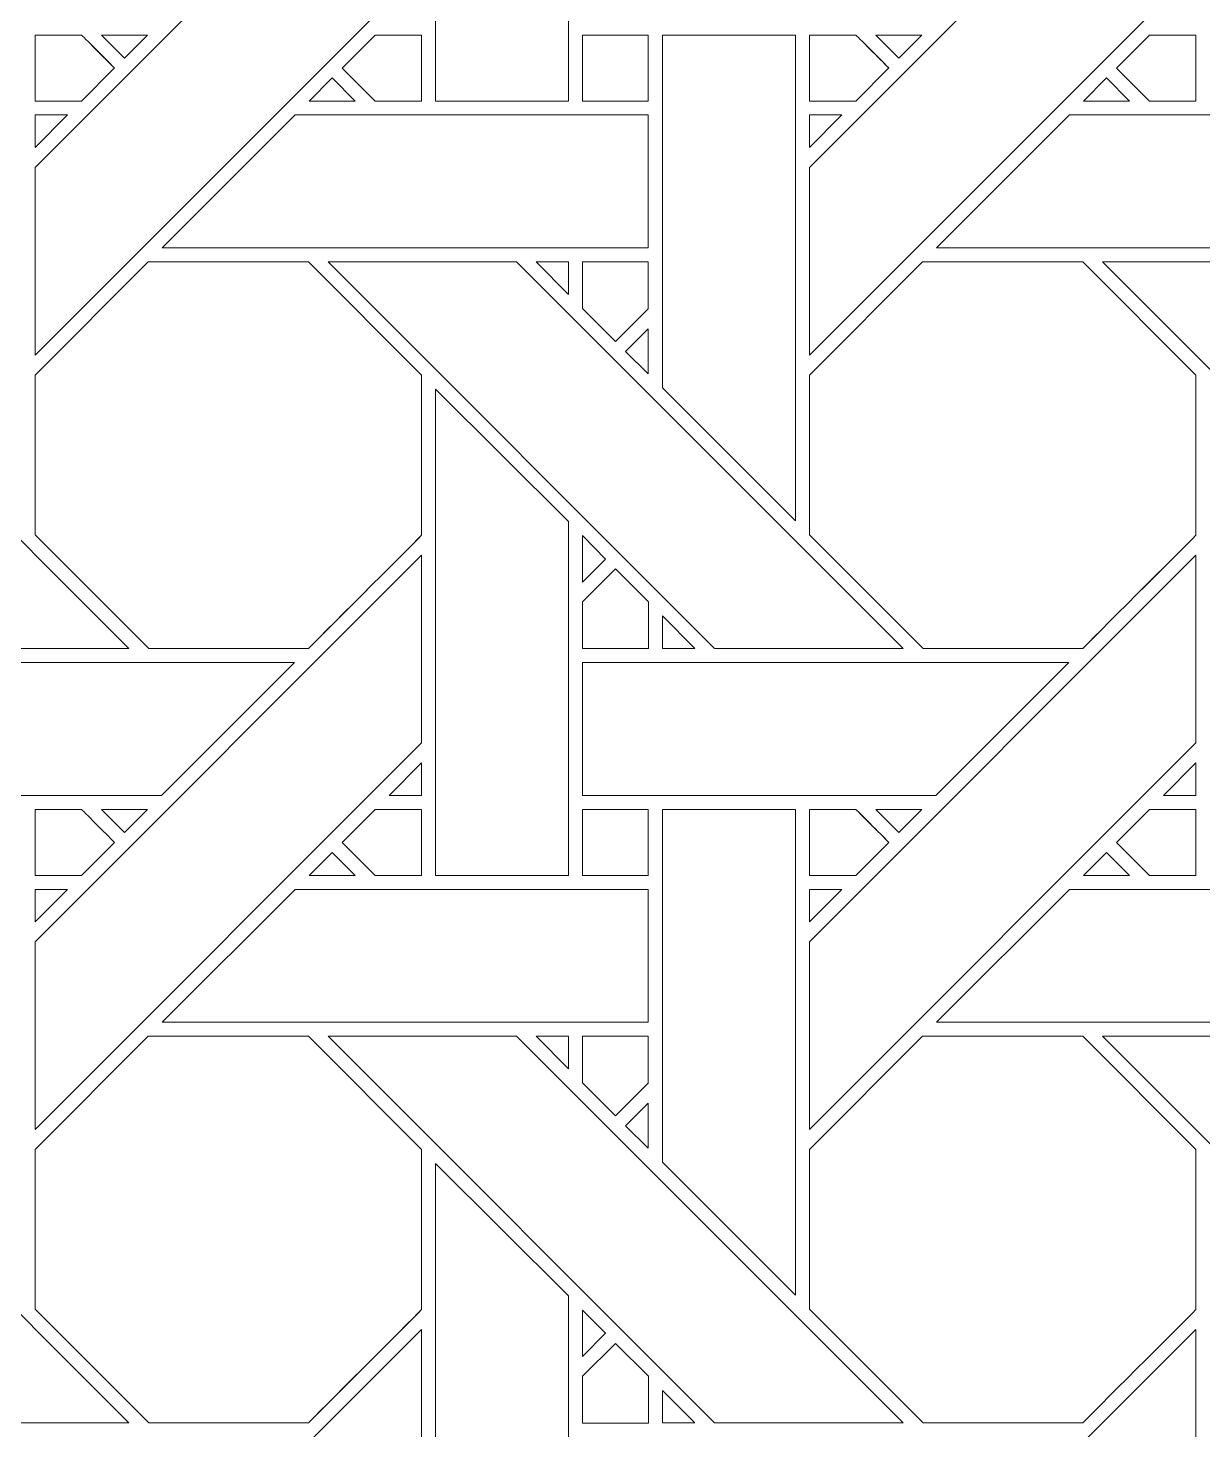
# Model space of a CAD drawing. Header units: inches. Extents: x 6.4 to 18.4, y 3.1 to 15.1.
# Drawn here: x 13.561 to 15, y 10.272 to 11.99 of the extents above; entities that cross this region are included whole.
import ezdxf

# ---------------------------------------------------------------- set-up
doc = ezdxf.new("R2010")
doc.units = ezdxf.units.IN
doc.header["$MEASUREMENT"] = 0
doc.layers.add('Design', color=7, linetype='Continuous', lineweight=0)

msp = doc.modelspace()

# ---------------------------------------------------------------- linework, layer by layer
at = {"layer": 'Design'}
for points, knots in [([(18.3821, 15.0948), (18.3821, 15.0948), (6.3829, 15.0948), (6.3829, 15.0948), (6.3829, 15.0948), (6.3829, 3.0948), (6.3829, 3.0948), (6.3829, 3.0948), (18.3829, 3.0948), (18.3829, 3.0948), (18.3829, 3.0948), (18.3829, 15.0948), (18.3829, 15.0948), (18.3829, 15.0948), (18.3821, 15.0948), (18.3821, 15.0948)], [0, 0, 0, 0, 1, 1, 1, 2, 2, 2, 3, 3, 3, 4, 4, 4, 5, 5, 5, 5]), ([(17.6485, 14.3611), (17.6485, 14.3611), (7.1165, 14.3611), (7.1165, 14.3611), (7.1165, 14.3611), (7.1165, 3.8284), (7.1165, 3.8284), (7.1165, 3.8284), (17.6492, 3.8284), (17.6492, 3.8284), (17.6492, 3.8284), (17.6492, 14.3611), (17.6492, 14.3611), (17.6492, 14.3611), (17.6485, 14.3611), (17.6485, 14.3611)], [0, 0, 0, 0, 1, 1, 1, 2, 2, 2, 3, 3, 3, 4, 4, 4, 5, 5, 5, 5]), ([(14.0599, 11.9006), (14.0599, 11.9006), (14.0599, 12.4964), (14.0599, 12.4964), (14.0599, 12.4964), (14.2227, 12.3343), (14.2227, 12.3343), (14.2227, 12.3343), (14.2227, 11.9006), (14.2227, 11.9006), (14.2227, 11.9006), (14.0599, 11.9006), (14.0599, 11.9006)], [0, 0, 0, 0, 1, 1, 1, 2, 2, 2, 3, 3, 3, 4, 4, 4, 4]), ([(14.0428, 12.0628), (14.0428, 12.0628), (13.5691, 11.5892), (13.5691, 11.5892), (13.5691, 11.5892), (13.5691, 11.8193), (13.5691, 11.8193), (13.5691, 11.8193), (14.0428, 12.2929), (14.0428, 12.2929), (14.0428, 12.2929), (14.0428, 12.0628), (14.0428, 12.0628)], [0, 0, 0, 0, 1, 1, 1, 2, 2, 2, 3, 3, 3, 4, 4, 4, 4]), ([(14.9915, 12.0628), (14.9915, 12.0628), (14.5179, 11.5892), (14.5179, 11.5892), (14.5179, 11.5892), (14.5179, 11.8193), (14.5179, 11.8193), (14.5179, 11.8193), (14.9915, 12.2929), (14.9915, 12.2929), (14.9915, 12.2929), (14.9915, 12.0628), (14.9915, 12.0628)], [0, 0, 0, 0, 1, 1, 1, 2, 2, 2, 3, 3, 3, 4, 4, 4, 4]), ([(13.6262, 11.9814), (13.6313, 11.9763), (13.6621, 11.9455), (13.6665, 11.9411), (13.6665, 11.9411), (13.6261, 11.9006), (13.6261, 11.9006), (13.6261, 11.9006), (13.5691, 11.9006), (13.5691, 11.9006), (13.5691, 11.9006), (13.5691, 11.9814), (13.5691, 11.9814), (13.5691, 11.9814), (13.6262, 11.9814), (13.6262, 11.9814)], [0, 0, 0, 0, 1, 1, 1, 2, 2, 2, 3, 3, 3, 4, 4, 4, 5, 5, 5, 5]), ([(13.6665, 11.9411), (13.6665, 11.9411), (13.6261, 11.9006), (13.6261, 11.9006), (13.6261, 11.9006), (13.5691, 11.9006), (13.5691, 11.9006), (13.5691, 11.9006), (13.5691, 11.9814), (13.5691, 11.9814), (13.5691, 11.9814), (13.6262, 11.9814), (13.6262, 11.9814), (13.6315, 11.9761), (13.6623, 11.9452), (13.6665, 11.9411)], [0, 0, 0, 0, 1, 1, 1, 2, 2, 2, 3, 3, 3, 4, 4, 4, 5, 5, 5, 5]), ([(13.6505, 11.9814), (13.6505, 11.9814), (13.707, 11.9814), (13.707, 11.9814), (13.707, 11.9814), (13.6787, 11.9532), (13.6787, 11.9532), (13.6787, 11.9532), (13.6505, 11.9814), (13.6505, 11.9814)], [0, 0, 0, 0, 1, 1, 1, 2, 2, 2, 3, 3, 3, 3]), ([(13.9857, 11.9006), (13.9857, 11.9006), (13.9453, 11.941), (13.9453, 11.941), (13.9453, 11.941), (13.9858, 11.9814), (13.9858, 11.9814), (13.9858, 11.9814), (14.0428, 11.9814), (14.0428, 11.9814), (14.0428, 11.9814), (14.0428, 11.9006), (14.0428, 11.9006), (14.0428, 11.9006), (13.9857, 11.9006), (13.9857, 11.9006)], [0, 0, 0, 0, 1, 1, 1, 2, 2, 2, 3, 3, 3, 4, 4, 4, 5, 5, 5, 5]), ([(14.0428, 11.9006), (14.0428, 11.9006), (13.9857, 11.9006), (13.9857, 11.9006), (13.9857, 11.9006), (13.9453, 11.941), (13.9453, 11.941), (13.9453, 11.941), (13.9858, 11.9814), (13.9858, 11.9814), (13.9858, 11.9814), (14.0428, 11.9814), (14.0428, 11.9814), (14.0428, 11.9814), (14.0428, 11.9006), (14.0428, 11.9006)], [0, 0, 0, 0, 1, 1, 1, 2, 2, 2, 3, 3, 3, 4, 4, 4, 5, 5, 5, 5]), ([(14.24, 11.9814), (14.24, 11.9814), (14.3203, 11.9814), (14.3203, 11.9814), (14.3203, 11.9814), (14.3203, 11.9006), (14.3203, 11.9006), (14.3203, 11.9006), (14.24, 11.9006), (14.24, 11.9006), (14.24, 11.9006), (14.24, 11.9814), (14.24, 11.9814)], [0, 0, 0, 0, 1, 1, 1, 2, 2, 2, 3, 3, 3, 4, 4, 4, 4]), ([(14.24, 11.9006), (14.24, 11.9006), (14.24, 11.9814), (14.24, 11.9814), (14.24, 11.9814), (14.3203, 11.9814), (14.3203, 11.9814), (14.3203, 11.9814), (14.3203, 11.9006), (14.3203, 11.9006), (14.3203, 11.9006), (14.24, 11.9006), (14.24, 11.9006)], [0, 0, 0, 0, 1, 1, 1, 2, 2, 2, 3, 3, 3, 4, 4, 4, 4]), ([(14.3378, 11.5492), (14.3378, 11.5492), (14.3378, 11.9814), (14.3378, 11.9814), (14.3378, 11.9814), (14.5007, 11.9814), (14.5007, 11.9814), (14.5007, 11.9814), (14.5007, 11.3863), (14.5007, 11.3863), (14.5007, 11.3863), (14.3378, 11.5492), (14.3378, 11.5492)], [0, 0, 0, 0, 1, 1, 1, 2, 2, 2, 3, 3, 3, 4, 4, 4, 4]), ([(14.5749, 11.9814), (14.5801, 11.9763), (14.6108, 11.9455), (14.6153, 11.9411), (14.6153, 11.9411), (14.5748, 11.9006), (14.5748, 11.9006), (14.5748, 11.9006), (14.5179, 11.9006), (14.5179, 11.9006), (14.5179, 11.9006), (14.5179, 11.9814), (14.5179, 11.9814), (14.5179, 11.9814), (14.5749, 11.9814), (14.5749, 11.9814)], [0, 0, 0, 0, 1, 1, 1, 2, 2, 2, 3, 3, 3, 4, 4, 4, 5, 5, 5, 5]), ([(14.6153, 11.9411), (14.6153, 11.9411), (14.5748, 11.9006), (14.5748, 11.9006), (14.5748, 11.9006), (14.5179, 11.9006), (14.5179, 11.9006), (14.5179, 11.9006), (14.5179, 11.9814), (14.5179, 11.9814), (14.5179, 11.9814), (14.5749, 11.9814), (14.5749, 11.9814), (14.5802, 11.9762), (14.611, 11.9453), (14.6153, 11.9411)], [0, 0, 0, 0, 1, 1, 1, 2, 2, 2, 3, 3, 3, 4, 4, 4, 5, 5, 5, 5]), ([(14.5993, 11.9814), (14.5993, 11.9814), (14.6558, 11.9814), (14.6558, 11.9814), (14.6558, 11.9814), (14.6275, 11.9532), (14.6275, 11.9532), (14.6275, 11.9532), (14.5993, 11.9814), (14.5993, 11.9814)], [0, 0, 0, 0, 1, 1, 1, 2, 2, 2, 3, 3, 3, 3]), ([(14.9344, 11.9006), (14.9344, 11.9006), (14.8941, 11.941), (14.8941, 11.941), (14.8941, 11.941), (14.9345, 11.9814), (14.9345, 11.9814), (14.9345, 11.9814), (14.9915, 11.9814), (14.9915, 11.9814), (14.9915, 11.9814), (14.9915, 11.9006), (14.9915, 11.9006), (14.9915, 11.9006), (14.9344, 11.9006), (14.9344, 11.9006)], [0, 0, 0, 0, 1, 1, 1, 2, 2, 2, 3, 3, 3, 4, 4, 4, 5, 5, 5, 5]), ([(14.9915, 11.9006), (14.9915, 11.9006), (14.9344, 11.9006), (14.9344, 11.9006), (14.9344, 11.9006), (14.8941, 11.941), (14.8941, 11.941), (14.8941, 11.941), (14.9345, 11.9814), (14.9345, 11.9814), (14.9345, 11.9814), (14.9915, 11.9814), (14.9915, 11.9814), (14.9915, 11.9814), (14.9915, 11.9006), (14.9915, 11.9006)], [0, 0, 0, 0, 1, 1, 1, 2, 2, 2, 3, 3, 3, 4, 4, 4, 5, 5, 5, 5]), ([(13.905, 11.9006), (13.905, 11.9006), (13.9332, 11.9289), (13.9332, 11.9289), (13.9332, 11.9289), (13.9614, 11.9006), (13.9614, 11.9006), (13.9614, 11.9006), (13.905, 11.9006), (13.905, 11.9006)], [0, 0, 0, 0, 1, 1, 1, 2, 2, 2, 3, 3, 3, 3]), ([(14.8537, 11.9006), (14.8537, 11.9006), (14.8819, 11.9289), (14.8819, 11.9289), (14.8819, 11.9289), (14.9102, 11.9006), (14.9102, 11.9006), (14.9102, 11.9006), (14.8537, 11.9006), (14.8537, 11.9006)], [0, 0, 0, 0, 1, 1, 1, 2, 2, 2, 3, 3, 3, 3]), ([(13.609, 11.8835), (13.609, 11.8835), (13.5691, 11.8436), (13.5691, 11.8436), (13.5691, 11.8436), (13.5691, 11.8835), (13.5691, 11.8835), (13.5691, 11.8835), (13.609, 11.8835), (13.609, 11.8835)], [0, 0, 0, 0, 1, 1, 1, 2, 2, 2, 3, 3, 3, 3]), ([(14.3203, 11.8835), (14.3203, 11.8835), (14.3203, 11.7207), (14.3203, 11.7207), (14.3203, 11.7207), (13.725, 11.7207), (13.725, 11.7207), (13.725, 11.7207), (13.8878, 11.8835), (13.8878, 11.8835), (13.8878, 11.8835), (14.3203, 11.8835), (14.3203, 11.8835)], [0, 0, 0, 0, 1, 1, 1, 2, 2, 2, 3, 3, 3, 4, 4, 4, 4]), ([(14.5577, 11.8835), (14.5577, 11.8835), (14.5179, 11.8436), (14.5179, 11.8436), (14.5179, 11.8436), (14.5179, 11.8835), (14.5179, 11.8835), (14.5179, 11.8835), (14.5577, 11.8835), (14.5577, 11.8835)], [0, 0, 0, 0, 1, 1, 1, 2, 2, 2, 3, 3, 3, 3]), ([(15.269, 11.8835), (15.269, 11.8835), (15.269, 11.7207), (15.269, 11.7207), (15.269, 11.7207), (14.6737, 11.7207), (14.6737, 11.7207), (14.6737, 11.7207), (14.8365, 11.8835), (14.8365, 11.8835), (14.8365, 11.8835), (15.269, 11.8835), (15.269, 11.8835)], [0, 0, 0, 0, 1, 1, 1, 2, 2, 2, 3, 3, 3, 4, 4, 4, 4]), ([(13.6841, 11.2299), (13.6841, 11.2299), (13.4531, 11.2299), (13.4531, 11.2299), (13.4531, 11.2299), (12.9795, 11.7035), (12.9795, 11.7035), (12.9795, 11.7035), (13.2105, 11.7035), (13.2105, 11.7035), (13.2105, 11.7035), (13.6841, 11.2299), (13.6841, 11.2299)], [0, 0, 0, 0, 1, 1, 1, 2, 2, 2, 3, 3, 3, 4, 4, 4, 4]), ([(13.7078, 11.7035), (13.7078, 11.7035), (13.904, 11.7035), (13.904, 11.7035), (13.904, 11.7035), (14.0428, 11.5648), (14.0428, 11.5648), (14.0428, 11.5648), (14.0428, 11.3686), (14.0428, 11.3686), (14.025, 11.3507), (13.9131, 11.2389), (13.9041, 11.2299), (13.9041, 11.2299), (13.7084, 11.2299), (13.7084, 11.2299), (13.7084, 11.2299), (13.5691, 11.3691), (13.5691, 11.3691), (13.5691, 11.3691), (13.5691, 11.5648), (13.5691, 11.5648), (13.5691, 11.5648), (13.7078, 11.7035), (13.7078, 11.7035)], [0, 0, 0, 0, 1, 1, 1, 2, 2, 2, 3, 3, 3, 4, 4, 4, 5, 5, 5, 6, 6, 6, 7, 7, 7, 8, 8, 8, 8]), ([(14.0428, 11.5648), (14.0428, 11.5648), (14.0428, 11.3686), (14.0428, 11.3686), (14.0244, 11.3501), (13.9126, 11.2384), (13.9041, 11.2299), (13.9041, 11.2299), (13.7084, 11.2299), (13.7084, 11.2299), (13.7084, 11.2299), (13.5691, 11.3691), (13.5691, 11.3691), (13.5691, 11.3691), (13.5691, 11.5648), (13.5691, 11.5648), (13.5691, 11.5648), (13.7078, 11.7035), (13.7078, 11.7035), (13.7078, 11.7035), (13.904, 11.7035), (13.904, 11.7035), (13.904, 11.7035), (14.0428, 11.5648), (14.0428, 11.5648)], [0, 0, 0, 0, 1, 1, 1, 2, 2, 2, 3, 3, 3, 4, 4, 4, 5, 5, 5, 6, 6, 6, 7, 7, 7, 8, 8, 8, 8]), ([(14.6329, 11.2299), (14.6329, 11.2299), (14.4018, 11.2299), (14.4018, 11.2299), (14.4018, 11.2299), (13.9283, 11.7035), (13.9283, 11.7035), (13.9283, 11.7035), (14.1592, 11.7035), (14.1592, 11.7035), (14.1592, 11.7035), (14.6329, 11.2299), (14.6329, 11.2299)], [0, 0, 0, 0, 1, 1, 1, 2, 2, 2, 3, 3, 3, 4, 4, 4, 4]), ([(14.1833, 11.7035), (14.1833, 11.7035), (14.2228, 11.7035), (14.2228, 11.7035), (14.2228, 11.7035), (14.2228, 11.6637), (14.2228, 11.6637), (14.2228, 11.6637), (14.1833, 11.7035), (14.1833, 11.7035)], [0, 0, 0, 0, 1, 1, 1, 2, 2, 2, 3, 3, 3, 3]), ([(14.3203, 11.7035), (14.3203, 11.7035), (14.3203, 11.6459), (14.3203, 11.6459), (14.3203, 11.6459), (14.2803, 11.606), (14.2803, 11.606), (14.2803, 11.606), (14.24, 11.6463), (14.24, 11.6463), (14.24, 11.6463), (14.24, 11.7035), (14.24, 11.7035), (14.24, 11.7035), (14.3203, 11.7035), (14.3203, 11.7035)], [0, 0, 0, 0, 1, 1, 1, 2, 2, 2, 3, 3, 3, 4, 4, 4, 5, 5, 5, 5]), ([(14.2803, 11.606), (14.2803, 11.606), (14.24, 11.6463), (14.24, 11.6463), (14.24, 11.6463), (14.24, 11.7035), (14.24, 11.7035), (14.24, 11.7035), (14.3203, 11.7035), (14.3203, 11.7035), (14.3203, 11.7035), (14.3203, 11.6459), (14.3203, 11.6459), (14.3203, 11.6459), (14.2803, 11.606), (14.2803, 11.606)], [0, 0, 0, 0, 1, 1, 1, 2, 2, 2, 3, 3, 3, 4, 4, 4, 5, 5, 5, 5]), ([(14.6566, 11.7035), (14.6566, 11.7035), (14.8528, 11.7035), (14.8528, 11.7035), (14.8528, 11.7035), (14.9915, 11.5648), (14.9915, 11.5648), (14.9915, 11.5648), (14.9915, 11.3686), (14.9915, 11.3686), (14.9737, 11.3507), (14.8618, 11.2389), (14.8528, 11.2299), (14.8528, 11.2299), (14.6571, 11.2299), (14.6571, 11.2299), (14.6571, 11.2299), (14.5179, 11.3691), (14.5179, 11.3691), (14.5179, 11.3691), (14.5179, 11.5648), (14.5179, 11.5648), (14.5179, 11.5648), (14.6566, 11.7035), (14.6566, 11.7035)], [0, 0, 0, 0, 1, 1, 1, 2, 2, 2, 3, 3, 3, 4, 4, 4, 5, 5, 5, 6, 6, 6, 7, 7, 7, 8, 8, 8, 8]), ([(14.9915, 11.3686), (14.9737, 11.3506), (14.8617, 11.2389), (14.8528, 11.2299), (14.8528, 11.2299), (14.6571, 11.2299), (14.6571, 11.2299), (14.6571, 11.2299), (14.5179, 11.3691), (14.5179, 11.3691), (14.5179, 11.3691), (14.5179, 11.5648), (14.5179, 11.5648), (14.5179, 11.5648), (14.6566, 11.7035), (14.6566, 11.7035), (14.6566, 11.7035), (14.8528, 11.7035), (14.8528, 11.7035), (14.8528, 11.7035), (14.9915, 11.5648), (14.9915, 11.5648), (14.9915, 11.5648), (14.9915, 11.3686), (14.9915, 11.3686)], [0, 0, 0, 0, 1, 1, 1, 2, 2, 2, 3, 3, 3, 4, 4, 4, 5, 5, 5, 6, 6, 6, 7, 7, 7, 8, 8, 8, 8]), ([(15.3505, 11.2299), (15.3505, 11.2299), (14.877, 11.7035), (14.877, 11.7035), (14.877, 11.7035), (15.1079, 11.7035), (15.1079, 11.7035), (15.1079, 11.7035), (15.5816, 11.2299), (15.5816, 11.2299), (15.5816, 11.2299), (15.3505, 11.2299), (15.3505, 11.2299)], [0, 0, 0, 0, 1, 1, 1, 2, 2, 2, 3, 3, 3, 4, 4, 4, 4]), ([(14.3203, 11.6217), (14.3203, 11.6217), (14.3203, 11.5665), (14.3203, 11.5665), (14.3203, 11.5665), (14.2925, 11.5939), (14.2925, 11.5939), (14.2925, 11.5939), (14.3203, 11.6217), (14.3203, 11.6217)], [0, 0, 0, 0, 1, 1, 1, 2, 2, 2, 3, 3, 3, 3]), ([(14.0599, 10.9519), (14.0599, 10.9519), (14.0599, 11.5477), (14.0599, 11.5477), (14.0599, 11.5477), (14.2227, 11.3856), (14.2227, 11.3856), (14.2227, 11.3856), (14.2227, 10.9519), (14.2227, 10.9519), (14.2227, 10.9519), (14.0599, 10.9519), (14.0599, 10.9519)], [0, 0, 0, 0, 1, 1, 1, 2, 2, 2, 3, 3, 3, 4, 4, 4, 4]), ([(14.24, 11.3113), (14.24, 11.3113), (14.24, 11.3681), (14.24, 11.3681), (14.24, 11.3681), (14.2682, 11.3395), (14.2682, 11.3395), (14.2682, 11.3395), (14.24, 11.3113), (14.24, 11.3113)], [0, 0, 0, 0, 1, 1, 1, 2, 2, 2, 3, 3, 3, 3]), ([(14.0428, 11.1141), (14.0428, 11.1141), (13.5691, 10.6404), (13.5691, 10.6404), (13.5691, 10.6404), (13.5691, 10.8705), (13.5691, 10.8705), (13.5691, 10.8705), (14.0428, 11.3441), (14.0428, 11.3441), (14.0428, 11.3441), (14.0428, 11.1141), (14.0428, 11.1141)], [0, 0, 0, 0, 1, 1, 1, 2, 2, 2, 3, 3, 3, 4, 4, 4, 4]), ([(14.9915, 11.1141), (14.9915, 11.1141), (14.5179, 10.6404), (14.5179, 10.6404), (14.5179, 10.6404), (14.5179, 10.8705), (14.5179, 10.8705), (14.5179, 10.8705), (14.9915, 11.3441), (14.9915, 11.3441), (14.9915, 11.3441), (14.9915, 11.1141), (14.9915, 11.1141)], [0, 0, 0, 0, 1, 1, 1, 2, 2, 2, 3, 3, 3, 4, 4, 4, 4]), ([(14.24, 11.2297), (14.24, 11.2297), (14.24, 11.2869), (14.24, 11.2869), (14.24, 11.2869), (14.2803, 11.3273), (14.2803, 11.3273), (14.2803, 11.3273), (14.3207, 11.287), (14.3207, 11.287), (14.3207, 11.287), (14.3207, 11.2297), (14.3207, 11.2297), (14.3207, 11.2297), (14.24, 11.2297), (14.24, 11.2297)], [0, 0, 0, 0, 1, 1, 1, 2, 2, 2, 3, 3, 3, 4, 4, 4, 5, 5, 5, 5]), ([(14.2803, 11.3273), (14.2803, 11.3273), (14.3207, 11.287), (14.3207, 11.287), (14.3207, 11.287), (14.3207, 11.2297), (14.3207, 11.2297), (14.3207, 11.2297), (14.24, 11.2297), (14.24, 11.2297), (14.24, 11.2297), (14.24, 11.2869), (14.24, 11.2869), (14.24, 11.2869), (14.2803, 11.3273), (14.2803, 11.3273)], [0, 0, 0, 0, 1, 1, 1, 2, 2, 2, 3, 3, 3, 4, 4, 4, 5, 5, 5, 5]), ([(14.3379, 11.2299), (14.3379, 11.2299), (14.3379, 11.2697), (14.3379, 11.2697), (14.3379, 11.2697), (14.3776, 11.2299), (14.3776, 11.2299), (14.3776, 11.2299), (14.3379, 11.2299), (14.3379, 11.2299)], [0, 0, 0, 0, 1, 1, 1, 2, 2, 2, 3, 3, 3, 3]), ([(13.887, 11.2126), (13.887, 11.2126), (13.7242, 11.0499), (13.7242, 11.0499), (13.7242, 11.0499), (13.2913, 11.0499), (13.2913, 11.0499), (13.2913, 11.0499), (13.2913, 11.2126), (13.2913, 11.2126), (13.2913, 11.2126), (13.887, 11.2126), (13.887, 11.2126)], [0, 0, 0, 0, 1, 1, 1, 2, 2, 2, 3, 3, 3, 4, 4, 4, 4]), ([(14.24, 11.0499), (14.24, 11.0499), (14.24, 11.2126), (14.24, 11.2126), (14.24, 11.2126), (14.8357, 11.2126), (14.8357, 11.2126), (14.8357, 11.2126), (14.673, 11.0499), (14.673, 11.0499), (14.673, 11.0499), (14.24, 11.0499), (14.24, 11.0499)], [0, 0, 0, 0, 1, 1, 1, 2, 2, 2, 3, 3, 3, 4, 4, 4, 4]), ([(14.003, 11.0499), (14.003, 11.0499), (14.0428, 11.0897), (14.0428, 11.0897), (14.0428, 11.0897), (14.0428, 11.0499), (14.0428, 11.0499), (14.0428, 11.0499), (14.003, 11.0499), (14.003, 11.0499)], [0, 0, 0, 0, 1, 1, 1, 2, 2, 2, 3, 3, 3, 3]), ([(14.9517, 11.0499), (14.9517, 11.0499), (14.9915, 11.0897), (14.9915, 11.0897), (14.9915, 11.0897), (14.9915, 11.0499), (14.9915, 11.0499), (14.9915, 11.0499), (14.9517, 11.0499), (14.9517, 11.0499)], [0, 0, 0, 0, 1, 1, 1, 2, 2, 2, 3, 3, 3, 3]), ([(13.6262, 11.0327), (13.6313, 11.0276), (13.6621, 10.9967), (13.6665, 10.9923), (13.6665, 10.9923), (13.6261, 10.9519), (13.6261, 10.9519), (13.6261, 10.9519), (13.5691, 10.9519), (13.5691, 10.9519), (13.5691, 10.9519), (13.5691, 11.0327), (13.5691, 11.0327), (13.5691, 11.0327), (13.6262, 11.0327), (13.6262, 11.0327)], [0, 0, 0, 0, 1, 1, 1, 2, 2, 2, 3, 3, 3, 4, 4, 4, 5, 5, 5, 5]), ([(13.6665, 10.9923), (13.6665, 10.9923), (13.6261, 10.9519), (13.6261, 10.9519), (13.6261, 10.9519), (13.5691, 10.9519), (13.5691, 10.9519), (13.5691, 10.9519), (13.5691, 11.0327), (13.5691, 11.0327), (13.5691, 11.0327), (13.6262, 11.0327), (13.6262, 11.0327), (13.6313, 11.0276), (13.6621, 10.9967), (13.6665, 10.9923)], [0, 0, 0, 0, 1, 1, 1, 2, 2, 2, 3, 3, 3, 4, 4, 4, 5, 5, 5, 5]), ([(13.6505, 11.0326), (13.6505, 11.0326), (13.707, 11.0326), (13.707, 11.0326), (13.707, 11.0326), (13.6787, 11.0045), (13.6787, 11.0045), (13.6787, 11.0045), (13.6505, 11.0326), (13.6505, 11.0326)], [0, 0, 0, 0, 1, 1, 1, 2, 2, 2, 3, 3, 3, 3]), ([(13.9857, 10.9519), (13.9857, 10.9519), (13.9453, 10.9923), (13.9453, 10.9923), (13.9453, 10.9923), (13.9858, 11.0327), (13.9858, 11.0327), (13.9858, 11.0327), (14.0428, 11.0327), (14.0428, 11.0327), (14.0428, 11.0327), (14.0428, 10.9519), (14.0428, 10.9519), (14.0428, 10.9519), (13.9857, 10.9519), (13.9857, 10.9519)], [0, 0, 0, 0, 1, 1, 1, 2, 2, 2, 3, 3, 3, 4, 4, 4, 5, 5, 5, 5]), ([(14.0428, 10.9519), (14.0428, 10.9519), (13.9857, 10.9519), (13.9857, 10.9519), (13.9857, 10.9519), (13.9453, 10.9923), (13.9453, 10.9923), (13.9453, 10.9923), (13.9858, 11.0327), (13.9858, 11.0327), (13.9858, 11.0327), (14.0428, 11.0327), (14.0428, 11.0327), (14.0428, 11.0327), (14.0428, 10.9519), (14.0428, 10.9519)], [0, 0, 0, 0, 1, 1, 1, 2, 2, 2, 3, 3, 3, 4, 4, 4, 5, 5, 5, 5]), ([(14.24, 11.0327), (14.24, 11.0327), (14.3203, 11.0327), (14.3203, 11.0327), (14.3203, 11.0327), (14.3203, 10.9519), (14.3203, 10.9519), (14.3203, 10.9519), (14.24, 10.9519), (14.24, 10.9519), (14.24, 10.9519), (14.24, 11.0327), (14.24, 11.0327)], [0, 0, 0, 0, 1, 1, 1, 2, 2, 2, 3, 3, 3, 4, 4, 4, 4]), ([(14.24, 10.9519), (14.24, 10.9519), (14.24, 11.0327), (14.24, 11.0327), (14.24, 11.0327), (14.3203, 11.0327), (14.3203, 11.0327), (14.3203, 11.0327), (14.3203, 10.9519), (14.3203, 10.9519), (14.3203, 10.9519), (14.24, 10.9519), (14.24, 10.9519)], [0, 0, 0, 0, 1, 1, 1, 2, 2, 2, 3, 3, 3, 4, 4, 4, 4]), ([(14.5007, 10.4375), (14.5007, 10.4375), (14.3378, 10.6004), (14.3378, 10.6004), (14.3378, 10.6004), (14.3378, 11.0326), (14.3378, 11.0326), (14.3378, 11.0326), (14.5007, 11.0326), (14.5007, 11.0326), (14.5007, 11.0326), (14.5007, 10.4375), (14.5007, 10.4375)], [0, 0, 0, 0, 1, 1, 1, 2, 2, 2, 3, 3, 3, 4, 4, 4, 4]), ([(14.5749, 11.0327), (14.5801, 11.0276), (14.6108, 10.9967), (14.6153, 10.9923), (14.6153, 10.9923), (14.5748, 10.9519), (14.5748, 10.9519), (14.5748, 10.9519), (14.5179, 10.9519), (14.5179, 10.9519), (14.5179, 10.9519), (14.5179, 11.0327), (14.5179, 11.0327), (14.5179, 11.0327), (14.5749, 11.0327), (14.5749, 11.0327)], [0, 0, 0, 0, 1, 1, 1, 2, 2, 2, 3, 3, 3, 4, 4, 4, 5, 5, 5, 5]), ([(14.5179, 10.9519), (14.5179, 10.9519), (14.5179, 11.0327), (14.5179, 11.0327), (14.5179, 11.0327), (14.5749, 11.0327), (14.5749, 11.0327), (14.58, 11.0277), (14.6107, 10.9969), (14.6153, 10.9923), (14.6153, 10.9923), (14.5748, 10.9519), (14.5748, 10.9519), (14.5748, 10.9519), (14.5179, 10.9519), (14.5179, 10.9519)], [0, 0, 0, 0, 1, 1, 1, 2, 2, 2, 3, 3, 3, 4, 4, 4, 5, 5, 5, 5]), ([(14.5993, 11.0326), (14.5993, 11.0326), (14.6557, 11.0326), (14.6557, 11.0326), (14.6557, 11.0326), (14.6275, 11.0045), (14.6275, 11.0045), (14.6275, 11.0045), (14.5993, 11.0326), (14.5993, 11.0326)], [0, 0, 0, 0, 1, 1, 1, 2, 2, 2, 3, 3, 3, 3]), ([(14.9344, 10.9519), (14.9344, 10.9519), (14.8941, 10.9923), (14.8941, 10.9923), (14.8941, 10.9923), (14.9345, 11.0327), (14.9345, 11.0327), (14.9345, 11.0327), (14.9915, 11.0327), (14.9915, 11.0327), (14.9915, 11.0327), (14.9915, 10.9519), (14.9915, 10.9519), (14.9915, 10.9519), (14.9344, 10.9519), (14.9344, 10.9519)], [0, 0, 0, 0, 1, 1, 1, 2, 2, 2, 3, 3, 3, 4, 4, 4, 5, 5, 5, 5]), ([(14.9915, 10.9519), (14.9915, 10.9519), (14.9344, 10.9519), (14.9344, 10.9519), (14.9344, 10.9519), (14.8941, 10.9923), (14.8941, 10.9923), (14.8941, 10.9923), (14.9345, 11.0327), (14.9345, 11.0327), (14.9345, 11.0327), (14.9915, 11.0327), (14.9915, 11.0327), (14.9915, 11.0327), (14.9915, 10.9519), (14.9915, 10.9519)], [0, 0, 0, 0, 1, 1, 1, 2, 2, 2, 3, 3, 3, 4, 4, 4, 5, 5, 5, 5]), ([(13.905, 10.9519), (13.905, 10.9519), (13.9332, 10.9801), (13.9332, 10.9801), (13.9332, 10.9801), (13.9615, 10.9519), (13.9615, 10.9519), (13.9615, 10.9519), (13.905, 10.9519), (13.905, 10.9519)], [0, 0, 0, 0, 1, 1, 1, 2, 2, 2, 3, 3, 3, 3]), ([(14.8537, 10.9519), (14.8537, 10.9519), (14.8819, 10.9801), (14.8819, 10.9801), (14.8819, 10.9801), (14.9102, 10.9519), (14.9102, 10.9519), (14.9102, 10.9519), (14.8537, 10.9519), (14.8537, 10.9519)], [0, 0, 0, 0, 1, 1, 1, 2, 2, 2, 3, 3, 3, 3]), ([(13.609, 10.9347), (13.609, 10.9347), (13.5691, 10.8949), (13.5691, 10.8949), (13.5691, 10.8949), (13.5691, 10.9347), (13.5691, 10.9347), (13.5691, 10.9347), (13.609, 10.9347), (13.609, 10.9347)], [0, 0, 0, 0, 1, 1, 1, 2, 2, 2, 3, 3, 3, 3]), ([(14.3203, 10.9347), (14.3203, 10.9347), (14.3203, 10.7719), (14.3203, 10.7719), (14.3203, 10.7719), (13.725, 10.7719), (13.725, 10.7719), (13.725, 10.7719), (13.8878, 10.9347), (13.8878, 10.9347), (13.8878, 10.9347), (14.3203, 10.9347), (14.3203, 10.9347)], [0, 0, 0, 0, 1, 1, 1, 2, 2, 2, 3, 3, 3, 4, 4, 4, 4]), ([(14.5577, 10.9347), (14.5577, 10.9347), (14.5179, 10.8949), (14.5179, 10.8949), (14.5179, 10.8949), (14.5179, 10.9347), (14.5179, 10.9347), (14.5179, 10.9347), (14.5577, 10.9347), (14.5577, 10.9347)], [0, 0, 0, 0, 1, 1, 1, 2, 2, 2, 3, 3, 3, 3]), ([(15.269, 10.9347), (15.269, 10.9347), (15.269, 10.7719), (15.269, 10.7719), (15.269, 10.7719), (14.6737, 10.7719), (14.6737, 10.7719), (14.6737, 10.7719), (14.8365, 10.9347), (14.8365, 10.9347), (14.8365, 10.9347), (15.269, 10.9347), (15.269, 10.9347)], [0, 0, 0, 0, 1, 1, 1, 2, 2, 2, 3, 3, 3, 4, 4, 4, 4]), ([(13.6841, 10.2811), (13.6841, 10.2811), (13.4531, 10.2811), (13.4531, 10.2811), (13.4531, 10.2811), (12.9795, 10.7548), (12.9795, 10.7548), (12.9795, 10.7548), (13.2105, 10.7548), (13.2105, 10.7548), (13.2105, 10.7548), (13.6841, 10.2811), (13.6841, 10.2811)], [0, 0, 0, 0, 1, 1, 1, 2, 2, 2, 3, 3, 3, 4, 4, 4, 4]), ([(13.7078, 10.7548), (13.7078, 10.7548), (13.904, 10.7548), (13.904, 10.7548), (13.904, 10.7548), (14.0428, 10.6161), (14.0428, 10.6161), (14.0428, 10.6161), (14.0428, 10.4199), (14.0428, 10.4199), (14.025, 10.4019), (13.9131, 10.2902), (13.9041, 10.2812), (13.9041, 10.2812), (13.7084, 10.2812), (13.7084, 10.2812), (13.7084, 10.2812), (13.5691, 10.4204), (13.5691, 10.4204), (13.5691, 10.4204), (13.5691, 10.6161), (13.5691, 10.6161), (13.5691, 10.6161), (13.7078, 10.7548), (13.7078, 10.7548)], [0, 0, 0, 0, 1, 1, 1, 2, 2, 2, 3, 3, 3, 4, 4, 4, 5, 5, 5, 6, 6, 6, 7, 7, 7, 8, 8, 8, 8]), ([(14.0428, 10.4199), (14.0246, 10.4015), (13.9128, 10.2899), (13.9041, 10.2812), (13.9041, 10.2812), (13.7084, 10.2812), (13.7084, 10.2812), (13.7084, 10.2812), (13.5691, 10.4204), (13.5691, 10.4204), (13.5691, 10.4204), (13.5691, 10.6161), (13.5691, 10.6161), (13.5691, 10.6161), (13.7078, 10.7548), (13.7078, 10.7548), (13.7078, 10.7548), (13.904, 10.7548), (13.904, 10.7548), (13.904, 10.7548), (14.0428, 10.6161), (14.0428, 10.6161), (14.0428, 10.6161), (14.0428, 10.4199), (14.0428, 10.4199)], [0, 0, 0, 0, 1, 1, 1, 2, 2, 2, 3, 3, 3, 4, 4, 4, 5, 5, 5, 6, 6, 6, 7, 7, 7, 8, 8, 8, 8]), ([(14.4018, 10.2811), (14.4018, 10.2811), (13.9283, 10.7548), (13.9283, 10.7548), (13.9283, 10.7548), (14.1592, 10.7548), (14.1592, 10.7548), (14.1592, 10.7548), (14.6329, 10.2811), (14.6329, 10.2811), (14.6329, 10.2811), (14.4018, 10.2811), (14.4018, 10.2811)], [0, 0, 0, 0, 1, 1, 1, 2, 2, 2, 3, 3, 3, 4, 4, 4, 4]), ([(14.2228, 10.7548), (14.2228, 10.7548), (14.2228, 10.715), (14.2228, 10.715), (14.2228, 10.715), (14.1833, 10.7548), (14.1833, 10.7548), (14.1833, 10.7548), (14.2228, 10.7548), (14.2228, 10.7548)], [0, 0, 0, 0, 1, 1, 1, 2, 2, 2, 3, 3, 3, 3]), ([(14.3203, 10.7548), (14.3203, 10.7548), (14.3203, 10.6972), (14.3203, 10.6972), (14.3203, 10.6972), (14.2803, 10.6573), (14.2803, 10.6573), (14.2803, 10.6573), (14.24, 10.6976), (14.24, 10.6976), (14.24, 10.6976), (14.24, 10.7548), (14.24, 10.7548), (14.24, 10.7548), (14.3203, 10.7548), (14.3203, 10.7548)], [0, 0, 0, 0, 1, 1, 1, 2, 2, 2, 3, 3, 3, 4, 4, 4, 5, 5, 5, 5]), ([(14.2803, 10.6573), (14.2803, 10.6573), (14.24, 10.6976), (14.24, 10.6976), (14.24, 10.6976), (14.24, 10.7548), (14.24, 10.7548), (14.24, 10.7548), (14.3203, 10.7548), (14.3203, 10.7548), (14.3203, 10.7548), (14.3203, 10.6972), (14.3203, 10.6972), (14.3203, 10.6972), (14.2803, 10.6573), (14.2803, 10.6573)], [0, 0, 0, 0, 1, 1, 1, 2, 2, 2, 3, 3, 3, 4, 4, 4, 5, 5, 5, 5]), ([(14.6566, 10.7548), (14.6566, 10.7548), (14.8528, 10.7548), (14.8528, 10.7548), (14.8528, 10.7548), (14.9915, 10.6161), (14.9915, 10.6161), (14.9915, 10.6161), (14.9915, 10.4199), (14.9915, 10.4199), (14.9737, 10.4019), (14.8618, 10.2902), (14.8528, 10.2812), (14.8528, 10.2812), (14.6571, 10.2812), (14.6571, 10.2812), (14.6571, 10.2812), (14.5179, 10.4204), (14.5179, 10.4204), (14.5179, 10.4204), (14.5179, 10.6161), (14.5179, 10.6161), (14.5179, 10.6161), (14.6566, 10.7548), (14.6566, 10.7548)], [0, 0, 0, 0, 1, 1, 1, 2, 2, 2, 3, 3, 3, 4, 4, 4, 5, 5, 5, 6, 6, 6, 7, 7, 7, 8, 8, 8, 8]), ([(14.9915, 10.4199), (14.9737, 10.4019), (14.8618, 10.2902), (14.8528, 10.2812), (14.8528, 10.2812), (14.6571, 10.2812), (14.6571, 10.2812), (14.6571, 10.2812), (14.5179, 10.4204), (14.5179, 10.4204), (14.5179, 10.4204), (14.5179, 10.6161), (14.5179, 10.6161), (14.5179, 10.6161), (14.6566, 10.7548), (14.6566, 10.7548), (14.6566, 10.7548), (14.8528, 10.7548), (14.8528, 10.7548), (14.8528, 10.7548), (14.9915, 10.6161), (14.9915, 10.6161), (14.9915, 10.6161), (14.9915, 10.4199), (14.9915, 10.4199)], [0, 0, 0, 0, 1, 1, 1, 2, 2, 2, 3, 3, 3, 4, 4, 4, 5, 5, 5, 6, 6, 6, 7, 7, 7, 8, 8, 8, 8]), ([(15.3506, 10.2811), (15.3506, 10.2811), (14.877, 10.7548), (14.877, 10.7548), (14.877, 10.7548), (15.1079, 10.7548), (15.1079, 10.7548), (15.1079, 10.7548), (15.5816, 10.2811), (15.5816, 10.2811), (15.5816, 10.2811), (15.3506, 10.2811), (15.3506, 10.2811)], [0, 0, 0, 0, 1, 1, 1, 2, 2, 2, 3, 3, 3, 4, 4, 4, 4]), ([(14.3203, 10.6729), (14.3203, 10.6729), (14.3203, 10.6178), (14.3203, 10.6178), (14.3203, 10.6178), (14.2925, 10.6452), (14.2925, 10.6452), (14.2925, 10.6452), (14.3203, 10.6729), (14.3203, 10.6729)], [0, 0, 0, 0, 1, 1, 1, 2, 2, 2, 3, 3, 3, 3]), ([(14.0599, 10.0031), (14.0599, 10.0031), (14.0599, 10.599), (14.0599, 10.599), (14.0599, 10.599), (14.2227, 10.4368), (14.2227, 10.4368), (14.2227, 10.4368), (14.2227, 10.0031), (14.2227, 10.0031), (14.2227, 10.0031), (14.0599, 10.0031), (14.0599, 10.0031)], [0, 0, 0, 0, 1, 1, 1, 2, 2, 2, 3, 3, 3, 4, 4, 4, 4]), ([(14.24, 10.3626), (14.24, 10.3626), (14.24, 10.4193), (14.24, 10.4193), (14.24, 10.4193), (14.2682, 10.3908), (14.2682, 10.3908), (14.2682, 10.3908), (14.24, 10.3626), (14.24, 10.3626)], [0, 0, 0, 0, 1, 1, 1, 2, 2, 2, 3, 3, 3, 3]), ([(14.0428, 10.1654), (14.0428, 10.1654), (13.5691, 9.6917), (13.5691, 9.6917), (13.5691, 9.6917), (13.5691, 9.9218), (13.5691, 9.9218), (13.5691, 9.9218), (14.0428, 10.3954), (14.0428, 10.3954), (14.0428, 10.3954), (14.0428, 10.1654), (14.0428, 10.1654)], [0, 0, 0, 0, 1, 1, 1, 2, 2, 2, 3, 3, 3, 4, 4, 4, 4]), ([(14.9915, 10.1654), (14.9915, 10.1654), (14.5179, 9.6917), (14.5179, 9.6917), (14.5179, 9.6917), (14.5179, 9.9218), (14.5179, 9.9218), (14.5179, 9.9218), (14.9915, 10.3954), (14.9915, 10.3954), (14.9915, 10.3954), (14.9915, 10.1654), (14.9915, 10.1654)], [0, 0, 0, 0, 1, 1, 1, 2, 2, 2, 3, 3, 3, 4, 4, 4, 4]), ([(14.24, 10.2809), (14.24, 10.2809), (14.24, 10.3382), (14.24, 10.3382), (14.24, 10.3382), (14.2803, 10.3785), (14.2803, 10.3785), (14.2803, 10.3785), (14.3207, 10.3382), (14.3207, 10.3382), (14.3207, 10.3382), (14.3207, 10.2809), (14.3207, 10.2809), (14.3207, 10.2809), (14.24, 10.2809), (14.24, 10.2809)], [0, 0, 0, 0, 1, 1, 1, 2, 2, 2, 3, 3, 3, 4, 4, 4, 5, 5, 5, 5]), ([(14.2803, 10.3785), (14.2803, 10.3785), (14.3207, 10.3382), (14.3207, 10.3382), (14.3207, 10.3382), (14.3207, 10.2809), (14.3207, 10.2809), (14.3207, 10.2809), (14.24, 10.2809), (14.24, 10.2809), (14.24, 10.2809), (14.24, 10.3382), (14.24, 10.3382), (14.24, 10.3382), (14.2803, 10.3785), (14.2803, 10.3785)], [0, 0, 0, 0, 1, 1, 1, 2, 2, 2, 3, 3, 3, 4, 4, 4, 5, 5, 5, 5]), ([(14.3379, 10.2811), (14.3379, 10.2811), (14.3379, 10.3209), (14.3379, 10.3209), (14.3379, 10.3209), (14.3776, 10.2811), (14.3776, 10.2811), (14.3776, 10.2811), (14.3379, 10.2811), (14.3379, 10.2811)], [0, 0, 0, 0, 1, 1, 1, 2, 2, 2, 3, 3, 3, 3])]:
    msp.add_open_spline(points, degree=3, knots=knots, dxfattribs=at)

doc.saveas('drawing.dxf')
